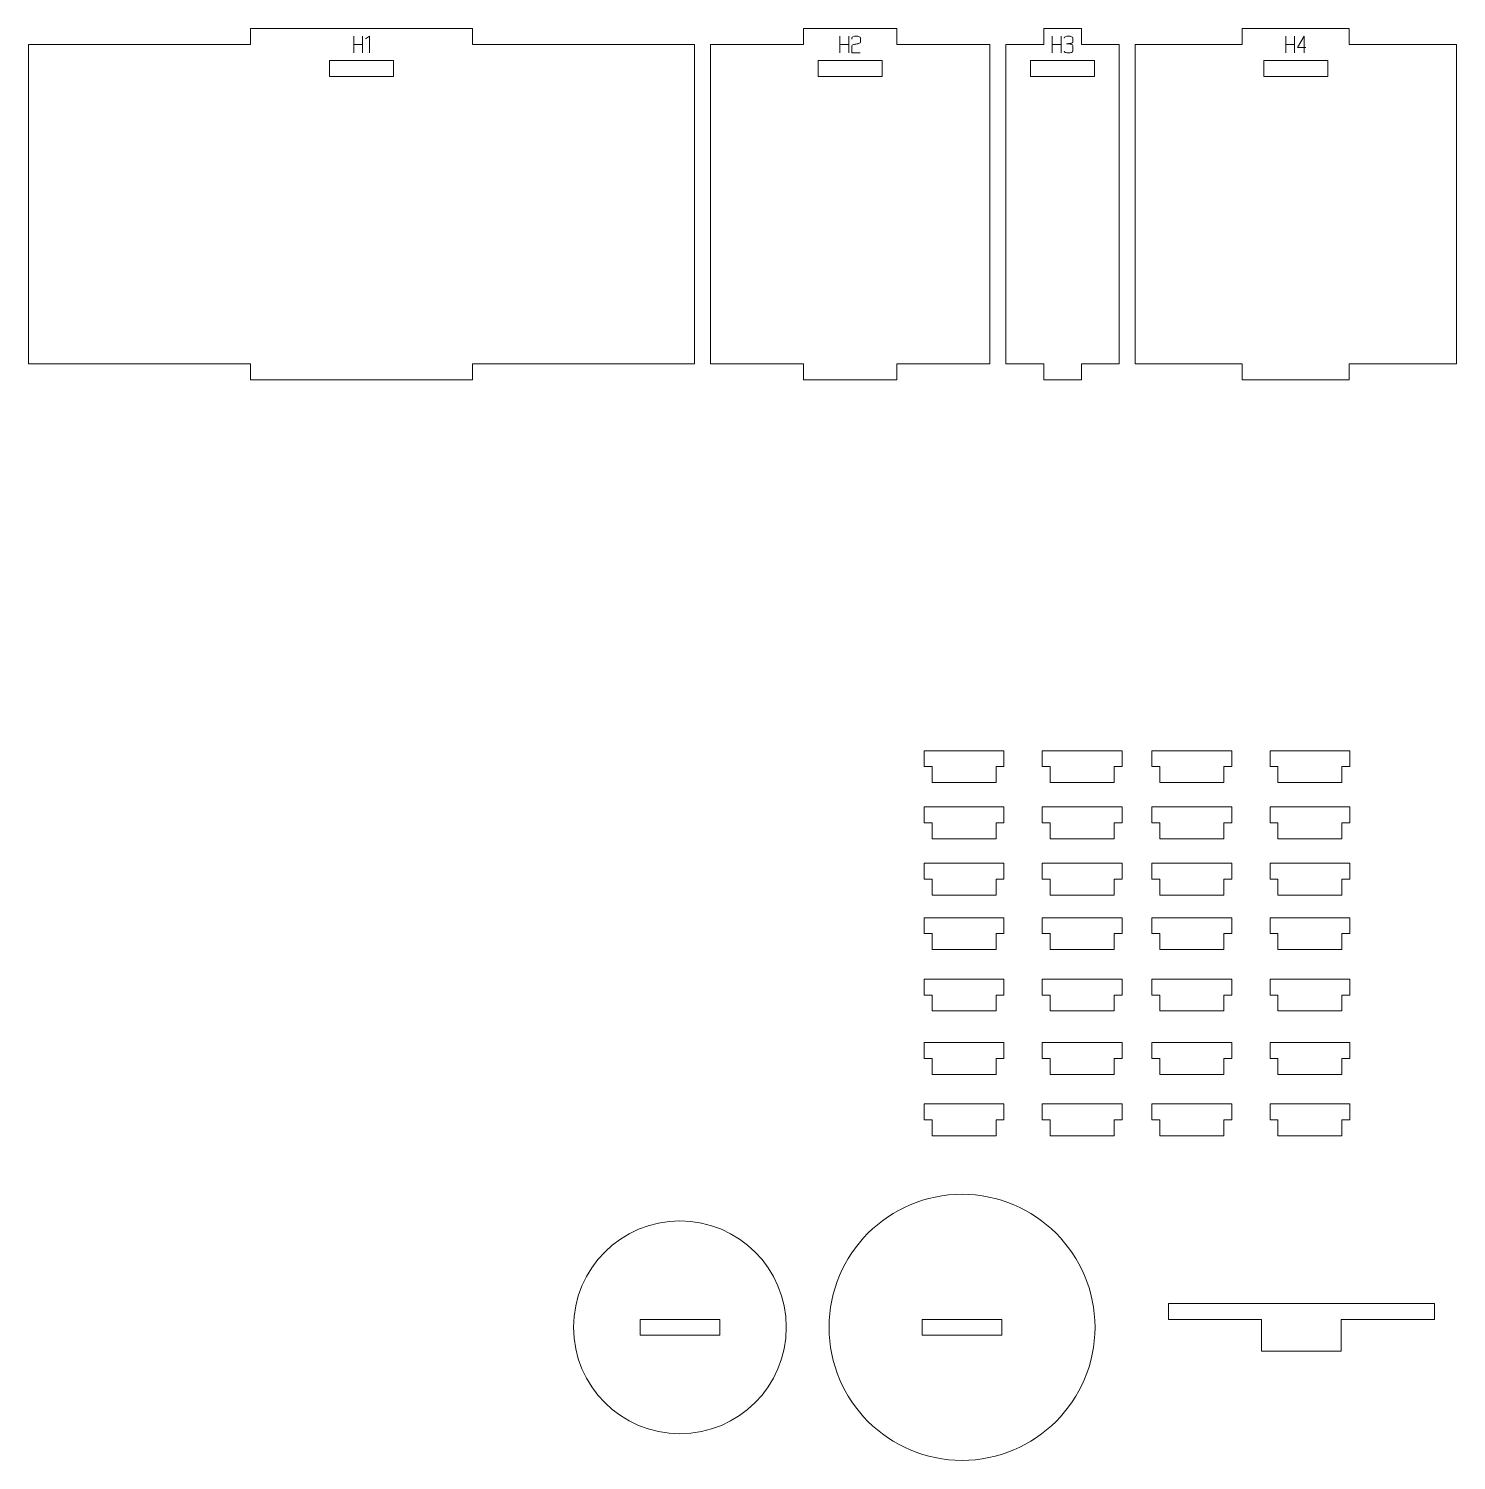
# Model space of a CAD drawing. Header units: centimetres. Extents: x -250 to 250, y -508 to 508.
# Drawn here: x -249.99 to -223.15, y -162.11 to -135.21 of the extents above; entities that cross this region are included whole.
import ezdxf

# ---------------------------------------------------------------- set-up
doc = ezdxf.new("R2010")
doc.units = ezdxf.units.CM
doc.header["$MEASUREMENT"] = 0
doc.layers.add('Capa 1', color=7, linetype='Continuous')

msp = doc.modelspace()

# ---------------------------------------------------------------- linework, layer by layer
at = {"layer": 'Capa 1', "color": 240, "lineweight": 9}
for points, knots in [([(-249.98503, -135.50568), (-249.98503, -135.50568), (-249.98503, -141.50568), (-249.98503, -141.50568), (-249.98503, -141.50568), (-245.81242, -141.50568), (-245.81242, -141.50568), (-245.81242, -141.50568), (-245.81242, -141.80568), (-245.81242, -141.80568), (-245.81242, -141.80568), (-241.63981, -141.80568), (-241.63981, -141.80568), (-241.63981, -141.80568), (-241.63981, -141.50568), (-241.63981, -141.50568), (-241.63981, -141.50568), (-237.4672, -141.50568), (-237.4672, -141.50568), (-237.4672, -141.50568), (-237.4672, -135.50568), (-237.4672, -135.50568), (-237.4672, -135.50568), (-241.63981, -135.50568), (-241.63981, -135.50568), (-241.63981, -135.50568), (-241.63981, -135.20568), (-241.63981, -135.20568), (-241.63981, -135.20568), (-245.81242, -135.20568), (-245.81242, -135.20568), (-245.81242, -135.20568), (-245.81242, -135.50568), (-245.81242, -135.50568), (-245.81242, -135.50568), (-249.98503, -135.50568), (-249.98503, -135.50568)], [0, 0, 0, 0, 0.08333333, 0.08333333, 0.08333333, 0.16666667, 0.16666667, 0.16666667, 0.25, 0.25, 0.25, 0.33333333, 0.33333333, 0.33333333, 0.41666667, 0.41666667, 0.41666667, 0.5, 0.5, 0.5, 0.58333333, 0.58333333, 0.58333333, 0.66666667, 0.66666667, 0.66666667, 0.75, 0.75, 0.75, 0.83333333, 0.83333333, 0.83333333, 0.91666667, 0.91666667, 0.91666667, 1, 1, 1, 1]), ([(-237.1672, -135.50568), (-237.1672, -135.50568), (-237.1672, -141.50568), (-237.1672, -141.50568), (-237.1672, -141.50568), (-235.416, -141.50568), (-235.416, -141.50568), (-235.416, -141.50568), (-235.416, -141.80568), (-235.416, -141.80568), (-235.416, -141.80568), (-233.66479, -141.80568), (-233.66479, -141.80568), (-233.66479, -141.80568), (-233.66479, -141.50568), (-233.66479, -141.50568), (-233.66479, -141.50568), (-231.91359, -141.50568), (-231.91359, -141.50568), (-231.91359, -141.50568), (-231.91359, -135.50568), (-231.91359, -135.50568), (-231.91359, -135.50568), (-233.66479, -135.50568), (-233.66479, -135.50568), (-233.66479, -135.50568), (-233.66479, -135.20568), (-233.66479, -135.20568), (-233.66479, -135.20568), (-235.416, -135.20568), (-235.416, -135.20568), (-235.416, -135.20568), (-235.416, -135.50568), (-235.416, -135.50568), (-235.416, -135.50568), (-237.1672, -135.50568), (-237.1672, -135.50568)], [0, 0, 0, 0, 0.08333333, 0.08333333, 0.08333333, 0.16666667, 0.16666667, 0.16666667, 0.25, 0.25, 0.25, 0.33333333, 0.33333333, 0.33333333, 0.41666667, 0.41666667, 0.41666667, 0.5, 0.5, 0.5, 0.58333333, 0.58333333, 0.58333333, 0.66666667, 0.66666667, 0.66666667, 0.75, 0.75, 0.75, 0.83333333, 0.83333333, 0.83333333, 0.91666667, 0.91666667, 0.91666667, 1, 1, 1, 1]), ([(-231.61359, -135.50568), (-231.61359, -135.50568), (-231.61359, -141.50568), (-231.61359, -141.50568), (-231.61359, -141.50568), (-230.90363, -141.50568), (-230.90363, -141.50568), (-230.90363, -141.50568), (-230.90363, -141.80568), (-230.90363, -141.80568), (-230.90363, -141.80568), (-230.19366, -141.80568), (-230.19366, -141.80568), (-230.19366, -141.80568), (-230.19366, -141.50568), (-230.19366, -141.50568), (-230.19366, -141.50568), (-229.4837, -141.50568), (-229.4837, -141.50568), (-229.4837, -141.50568), (-229.4837, -135.50568), (-229.4837, -135.50568), (-229.4837, -135.50568), (-230.19366, -135.50568), (-230.19366, -135.50568), (-230.19366, -135.50568), (-230.19366, -135.20568), (-230.19366, -135.20568), (-230.19366, -135.20568), (-230.90363, -135.20568), (-230.90363, -135.20568), (-230.90363, -135.20568), (-230.90363, -135.50568), (-230.90363, -135.50568), (-230.90363, -135.50568), (-231.61359, -135.50568), (-231.61359, -135.50568)], [0, 0, 0, 0, 0.08333333, 0.08333333, 0.08333333, 0.16666667, 0.16666667, 0.16666667, 0.25, 0.25, 0.25, 0.33333333, 0.33333333, 0.33333333, 0.41666667, 0.41666667, 0.41666667, 0.5, 0.5, 0.5, 0.58333333, 0.58333333, 0.58333333, 0.66666667, 0.66666667, 0.66666667, 0.75, 0.75, 0.75, 0.83333333, 0.83333333, 0.83333333, 0.91666667, 0.91666667, 0.91666667, 1, 1, 1, 1]), ([(-229.1837, -135.50568), (-229.1837, -135.50568), (-229.1837, -141.50568), (-229.1837, -141.50568), (-229.1837, -141.50568), (-227.17112, -141.50568), (-227.17112, -141.50568), (-227.17112, -141.50568), (-227.17112, -141.80568), (-227.17112, -141.80568), (-227.17112, -141.80568), (-225.15854, -141.80568), (-225.15854, -141.80568), (-225.15854, -141.80568), (-225.15854, -141.50568), (-225.15854, -141.50568), (-225.15854, -141.50568), (-223.14597, -141.50568), (-223.14597, -141.50568), (-223.14597, -141.50568), (-223.14597, -135.50568), (-223.14597, -135.50568), (-223.14597, -135.50568), (-225.15854, -135.50568), (-225.15854, -135.50568), (-225.15854, -135.50568), (-225.15854, -135.20568), (-225.15854, -135.20568), (-225.15854, -135.20568), (-227.17112, -135.20568), (-227.17112, -135.20568), (-227.17112, -135.20568), (-227.17112, -135.50568), (-227.17112, -135.50568), (-227.17112, -135.50568), (-229.1837, -135.50568), (-229.1837, -135.50568)], [0, 0, 0, 0, 0.08333333, 0.08333333, 0.08333333, 0.16666667, 0.16666667, 0.16666667, 0.25, 0.25, 0.25, 0.33333333, 0.33333333, 0.33333333, 0.41666667, 0.41666667, 0.41666667, 0.5, 0.5, 0.5, 0.58333333, 0.58333333, 0.58333333, 0.66666667, 0.66666667, 0.66666667, 0.75, 0.75, 0.75, 0.83333333, 0.83333333, 0.83333333, 0.91666667, 0.91666667, 0.91666667, 1, 1, 1, 1]), ([(-244.32611, -135.80591), (-244.32611, -135.80591), (-243.12611, -135.80591), (-243.12611, -135.80591), (-243.12611, -135.80591), (-243.12611, -136.10591), (-243.12611, -136.10591), (-243.12611, -136.10591), (-244.32611, -136.10591), (-244.32611, -136.10591), (-244.32611, -136.10591), (-244.32611, -135.80591), (-244.32611, -135.80591)], [0, 0, 0, 0, 0.25, 0.25, 0.25, 0.5, 0.5, 0.5, 0.75, 0.75, 0.75, 1, 1, 1, 1]), ([(-235.14039, -135.80591), (-235.14039, -135.80591), (-233.94039, -135.80591), (-233.94039, -135.80591), (-233.94039, -135.80591), (-233.94039, -136.10591), (-233.94039, -136.10591), (-233.94039, -136.10591), (-235.14039, -136.10591), (-235.14039, -136.10591), (-235.14039, -136.10591), (-235.14039, -135.80591), (-235.14039, -135.80591)], [0, 0, 0, 0, 0.25, 0.25, 0.25, 0.5, 0.5, 0.5, 0.75, 0.75, 0.75, 1, 1, 1, 1]), ([(-231.14864, -135.80591), (-231.14864, -135.80591), (-229.94864, -135.80591), (-229.94864, -135.80591), (-229.94864, -135.80591), (-229.94864, -136.10591), (-229.94864, -136.10591), (-229.94864, -136.10591), (-231.14864, -136.10591), (-231.14864, -136.10591), (-231.14864, -136.10591), (-231.14864, -135.80591), (-231.14864, -135.80591)], [0, 0, 0, 0, 0.25, 0.25, 0.25, 0.5, 0.5, 0.5, 0.75, 0.75, 0.75, 1, 1, 1, 1]), ([(-226.76483, -135.80591), (-226.76483, -135.80591), (-225.56483, -135.80591), (-225.56483, -135.80591), (-225.56483, -135.80591), (-225.56483, -136.10591), (-225.56483, -136.10591), (-225.56483, -136.10591), (-226.76483, -136.10591), (-226.76483, -136.10591), (-226.76483, -136.10591), (-226.76483, -135.80591), (-226.76483, -135.80591)], [0, 0, 0, 0, 0.25, 0.25, 0.25, 0.5, 0.5, 0.5, 0.75, 0.75, 0.75, 1, 1, 1, 1]), ([(-231.79996, -149.07428), (-231.79996, -149.07428), (-231.79996, -149.37428), (-231.79996, -149.37428), (-231.79996, -149.37428), (-232.99996, -149.37428), (-232.99996, -149.37428), (-232.99996, -149.37428), (-232.99996, -149.07428), (-232.99996, -149.07428), (-232.99996, -149.07428), (-233.14996, -149.07428), (-233.14996, -149.07428), (-233.14996, -149.07428), (-233.14996, -148.77428), (-233.14996, -148.77428), (-233.14996, -148.77428), (-231.64996, -148.77428), (-231.64996, -148.77428), (-231.64996, -148.77428), (-231.64996, -149.07428), (-231.64996, -149.07428), (-231.64996, -149.07428), (-231.79996, -149.07428), (-231.79996, -149.07428)], [0, 0, 0, 0, 0.125, 0.125, 0.125, 0.25, 0.25, 0.25, 0.375, 0.375, 0.375, 0.5, 0.5, 0.5, 0.625, 0.625, 0.625, 0.75, 0.75, 0.75, 0.875, 0.875, 0.875, 1, 1, 1, 1]), ([(-229.57963, -149.07428), (-229.57963, -149.07428), (-229.57963, -149.37428), (-229.57963, -149.37428), (-229.57963, -149.37428), (-230.77963, -149.37428), (-230.77963, -149.37428), (-230.77963, -149.37428), (-230.77963, -149.07428), (-230.77963, -149.07428), (-230.77963, -149.07428), (-230.92963, -149.07428), (-230.92963, -149.07428), (-230.92963, -149.07428), (-230.92963, -148.77428), (-230.92963, -148.77428), (-230.92963, -148.77428), (-229.42963, -148.77428), (-229.42963, -148.77428), (-229.42963, -148.77428), (-229.42963, -149.07428), (-229.42963, -149.07428), (-229.42963, -149.07428), (-229.57963, -149.07428), (-229.57963, -149.07428)], [0, 0, 0, 0, 0.125, 0.125, 0.125, 0.25, 0.25, 0.25, 0.375, 0.375, 0.375, 0.5, 0.5, 0.5, 0.625, 0.625, 0.625, 0.75, 0.75, 0.75, 0.875, 0.875, 0.875, 1, 1, 1, 1]), ([(-227.51971, -149.07428), (-227.51971, -149.07428), (-227.51971, -149.37428), (-227.51971, -149.37428), (-227.51971, -149.37428), (-228.71971, -149.37428), (-228.71971, -149.37428), (-228.71971, -149.37428), (-228.71971, -149.07428), (-228.71971, -149.07428), (-228.71971, -149.07428), (-228.86971, -149.07428), (-228.86971, -149.07428), (-228.86971, -149.07428), (-228.86971, -148.77428), (-228.86971, -148.77428), (-228.86971, -148.77428), (-227.36971, -148.77428), (-227.36971, -148.77428), (-227.36971, -148.77428), (-227.36971, -149.07428), (-227.36971, -149.07428), (-227.36971, -149.07428), (-227.51971, -149.07428), (-227.51971, -149.07428)], [0, 0, 0, 0, 0.125, 0.125, 0.125, 0.25, 0.25, 0.25, 0.375, 0.375, 0.375, 0.5, 0.5, 0.5, 0.625, 0.625, 0.625, 0.75, 0.75, 0.75, 0.875, 0.875, 0.875, 1, 1, 1, 1]), ([(-225.29938, -149.07428), (-225.29938, -149.07428), (-225.29938, -149.37428), (-225.29938, -149.37428), (-225.29938, -149.37428), (-226.49938, -149.37428), (-226.49938, -149.37428), (-226.49938, -149.37428), (-226.49938, -149.07428), (-226.49938, -149.07428), (-226.49938, -149.07428), (-226.64938, -149.07428), (-226.64938, -149.07428), (-226.64938, -149.07428), (-226.64938, -148.77428), (-226.64938, -148.77428), (-226.64938, -148.77428), (-225.14938, -148.77428), (-225.14938, -148.77428), (-225.14938, -148.77428), (-225.14938, -149.07428), (-225.14938, -149.07428), (-225.14938, -149.07428), (-225.29938, -149.07428), (-225.29938, -149.07428)], [0, 0, 0, 0, 0.125, 0.125, 0.125, 0.25, 0.25, 0.25, 0.375, 0.375, 0.375, 0.5, 0.5, 0.5, 0.625, 0.625, 0.625, 0.75, 0.75, 0.75, 0.875, 0.875, 0.875, 1, 1, 1, 1]), ([(-231.79996, -150.13008), (-231.79996, -150.13008), (-231.79996, -150.43008), (-231.79996, -150.43008), (-231.79996, -150.43008), (-232.99996, -150.43008), (-232.99996, -150.43008), (-232.99996, -150.43008), (-232.99996, -150.13008), (-232.99996, -150.13008), (-232.99996, -150.13008), (-233.14996, -150.13008), (-233.14996, -150.13008), (-233.14996, -150.13008), (-233.14996, -149.83008), (-233.14996, -149.83008), (-233.14996, -149.83008), (-231.64996, -149.83008), (-231.64996, -149.83008), (-231.64996, -149.83008), (-231.64996, -150.13008), (-231.64996, -150.13008), (-231.64996, -150.13008), (-231.79996, -150.13008), (-231.79996, -150.13008)], [0, 0, 0, 0, 0.125, 0.125, 0.125, 0.25, 0.25, 0.25, 0.375, 0.375, 0.375, 0.5, 0.5, 0.5, 0.625, 0.625, 0.625, 0.75, 0.75, 0.75, 0.875, 0.875, 0.875, 1, 1, 1, 1]), ([(-229.57963, -150.13008), (-229.57963, -150.13008), (-229.57963, -150.43008), (-229.57963, -150.43008), (-229.57963, -150.43008), (-230.77963, -150.43008), (-230.77963, -150.43008), (-230.77963, -150.43008), (-230.77963, -150.13008), (-230.77963, -150.13008), (-230.77963, -150.13008), (-230.92963, -150.13008), (-230.92963, -150.13008), (-230.92963, -150.13008), (-230.92963, -149.83008), (-230.92963, -149.83008), (-230.92963, -149.83008), (-229.42963, -149.83008), (-229.42963, -149.83008), (-229.42963, -149.83008), (-229.42963, -150.13008), (-229.42963, -150.13008), (-229.42963, -150.13008), (-229.57963, -150.13008), (-229.57963, -150.13008)], [0, 0, 0, 0, 0.125, 0.125, 0.125, 0.25, 0.25, 0.25, 0.375, 0.375, 0.375, 0.5, 0.5, 0.5, 0.625, 0.625, 0.625, 0.75, 0.75, 0.75, 0.875, 0.875, 0.875, 1, 1, 1, 1]), ([(-227.51971, -150.13008), (-227.51971, -150.13008), (-227.51971, -150.43008), (-227.51971, -150.43008), (-227.51971, -150.43008), (-228.71971, -150.43008), (-228.71971, -150.43008), (-228.71971, -150.43008), (-228.71971, -150.13008), (-228.71971, -150.13008), (-228.71971, -150.13008), (-228.86971, -150.13008), (-228.86971, -150.13008), (-228.86971, -150.13008), (-228.86971, -149.83008), (-228.86971, -149.83008), (-228.86971, -149.83008), (-227.36971, -149.83008), (-227.36971, -149.83008), (-227.36971, -149.83008), (-227.36971, -150.13008), (-227.36971, -150.13008), (-227.36971, -150.13008), (-227.51971, -150.13008), (-227.51971, -150.13008)], [0, 0, 0, 0, 0.125, 0.125, 0.125, 0.25, 0.25, 0.25, 0.375, 0.375, 0.375, 0.5, 0.5, 0.5, 0.625, 0.625, 0.625, 0.75, 0.75, 0.75, 0.875, 0.875, 0.875, 1, 1, 1, 1]), ([(-225.29938, -150.13008), (-225.29938, -150.13008), (-225.29938, -150.43008), (-225.29938, -150.43008), (-225.29938, -150.43008), (-226.49938, -150.43008), (-226.49938, -150.43008), (-226.49938, -150.43008), (-226.49938, -150.13008), (-226.49938, -150.13008), (-226.49938, -150.13008), (-226.64938, -150.13008), (-226.64938, -150.13008), (-226.64938, -150.13008), (-226.64938, -149.83008), (-226.64938, -149.83008), (-226.64938, -149.83008), (-225.14938, -149.83008), (-225.14938, -149.83008), (-225.14938, -149.83008), (-225.14938, -150.13008), (-225.14938, -150.13008), (-225.14938, -150.13008), (-225.29938, -150.13008), (-225.29938, -150.13008)], [0, 0, 0, 0, 0.125, 0.125, 0.125, 0.25, 0.25, 0.25, 0.375, 0.375, 0.375, 0.5, 0.5, 0.5, 0.625, 0.625, 0.625, 0.75, 0.75, 0.75, 0.875, 0.875, 0.875, 1, 1, 1, 1]), ([(-231.79996, -151.19095), (-231.79996, -151.19095), (-231.79996, -151.49095), (-231.79996, -151.49095), (-231.79996, -151.49095), (-232.99996, -151.49095), (-232.99996, -151.49095), (-232.99996, -151.49095), (-232.99996, -151.19095), (-232.99996, -151.19095), (-232.99996, -151.19095), (-233.14996, -151.19095), (-233.14996, -151.19095), (-233.14996, -151.19095), (-233.14996, -150.89095), (-233.14996, -150.89095), (-233.14996, -150.89095), (-231.64996, -150.89095), (-231.64996, -150.89095), (-231.64996, -150.89095), (-231.64996, -151.19095), (-231.64996, -151.19095), (-231.64996, -151.19095), (-231.79996, -151.19095), (-231.79996, -151.19095)], [0, 0, 0, 0, 0.125, 0.125, 0.125, 0.25, 0.25, 0.25, 0.375, 0.375, 0.375, 0.5, 0.5, 0.5, 0.625, 0.625, 0.625, 0.75, 0.75, 0.75, 0.875, 0.875, 0.875, 1, 1, 1, 1]), ([(-229.57963, -151.19095), (-229.57963, -151.19095), (-229.57963, -151.49095), (-229.57963, -151.49095), (-229.57963, -151.49095), (-230.77963, -151.49095), (-230.77963, -151.49095), (-230.77963, -151.49095), (-230.77963, -151.19095), (-230.77963, -151.19095), (-230.77963, -151.19095), (-230.92963, -151.19095), (-230.92963, -151.19095), (-230.92963, -151.19095), (-230.92963, -150.89095), (-230.92963, -150.89095), (-230.92963, -150.89095), (-229.42963, -150.89095), (-229.42963, -150.89095), (-229.42963, -150.89095), (-229.42963, -151.19095), (-229.42963, -151.19095), (-229.42963, -151.19095), (-229.57963, -151.19095), (-229.57963, -151.19095)], [0, 0, 0, 0, 0.125, 0.125, 0.125, 0.25, 0.25, 0.25, 0.375, 0.375, 0.375, 0.5, 0.5, 0.5, 0.625, 0.625, 0.625, 0.75, 0.75, 0.75, 0.875, 0.875, 0.875, 1, 1, 1, 1]), ([(-227.51971, -151.19095), (-227.51971, -151.19095), (-227.51971, -151.49095), (-227.51971, -151.49095), (-227.51971, -151.49095), (-228.71971, -151.49095), (-228.71971, -151.49095), (-228.71971, -151.49095), (-228.71971, -151.19095), (-228.71971, -151.19095), (-228.71971, -151.19095), (-228.86971, -151.19095), (-228.86971, -151.19095), (-228.86971, -151.19095), (-228.86971, -150.89095), (-228.86971, -150.89095), (-228.86971, -150.89095), (-227.36971, -150.89095), (-227.36971, -150.89095), (-227.36971, -150.89095), (-227.36971, -151.19095), (-227.36971, -151.19095), (-227.36971, -151.19095), (-227.51971, -151.19095), (-227.51971, -151.19095)], [0, 0, 0, 0, 0.125, 0.125, 0.125, 0.25, 0.25, 0.25, 0.375, 0.375, 0.375, 0.5, 0.5, 0.5, 0.625, 0.625, 0.625, 0.75, 0.75, 0.75, 0.875, 0.875, 0.875, 1, 1, 1, 1]), ([(-225.29938, -151.19095), (-225.29938, -151.19095), (-225.29938, -151.49095), (-225.29938, -151.49095), (-225.29938, -151.49095), (-226.49938, -151.49095), (-226.49938, -151.49095), (-226.49938, -151.49095), (-226.49938, -151.19095), (-226.49938, -151.19095), (-226.49938, -151.19095), (-226.64938, -151.19095), (-226.64938, -151.19095), (-226.64938, -151.19095), (-226.64938, -150.89095), (-226.64938, -150.89095), (-226.64938, -150.89095), (-225.14938, -150.89095), (-225.14938, -150.89095), (-225.14938, -150.89095), (-225.14938, -151.19095), (-225.14938, -151.19095), (-225.14938, -151.19095), (-225.29938, -151.19095), (-225.29938, -151.19095)], [0, 0, 0, 0, 0.125, 0.125, 0.125, 0.25, 0.25, 0.25, 0.375, 0.375, 0.375, 0.5, 0.5, 0.5, 0.625, 0.625, 0.625, 0.75, 0.75, 0.75, 0.875, 0.875, 0.875, 1, 1, 1, 1]), ([(-231.79996, -152.21313), (-231.79996, -152.21313), (-231.79996, -152.51313), (-231.79996, -152.51313), (-231.79996, -152.51313), (-232.99996, -152.51313), (-232.99996, -152.51313), (-232.99996, -152.51313), (-232.99996, -152.21313), (-232.99996, -152.21313), (-232.99996, -152.21313), (-233.14996, -152.21313), (-233.14996, -152.21313), (-233.14996, -152.21313), (-233.14996, -151.91313), (-233.14996, -151.91313), (-233.14996, -151.91313), (-231.64996, -151.91313), (-231.64996, -151.91313), (-231.64996, -151.91313), (-231.64996, -152.21313), (-231.64996, -152.21313), (-231.64996, -152.21313), (-231.79996, -152.21313), (-231.79996, -152.21313)], [0, 0, 0, 0, 0.125, 0.125, 0.125, 0.25, 0.25, 0.25, 0.375, 0.375, 0.375, 0.5, 0.5, 0.5, 0.625, 0.625, 0.625, 0.75, 0.75, 0.75, 0.875, 0.875, 0.875, 1, 1, 1, 1]), ([(-229.57963, -152.21313), (-229.57963, -152.21313), (-229.57963, -152.51313), (-229.57963, -152.51313), (-229.57963, -152.51313), (-230.77963, -152.51313), (-230.77963, -152.51313), (-230.77963, -152.51313), (-230.77963, -152.21313), (-230.77963, -152.21313), (-230.77963, -152.21313), (-230.92963, -152.21313), (-230.92963, -152.21313), (-230.92963, -152.21313), (-230.92963, -151.91313), (-230.92963, -151.91313), (-230.92963, -151.91313), (-229.42963, -151.91313), (-229.42963, -151.91313), (-229.42963, -151.91313), (-229.42963, -152.21313), (-229.42963, -152.21313), (-229.42963, -152.21313), (-229.57963, -152.21313), (-229.57963, -152.21313)], [0, 0, 0, 0, 0.125, 0.125, 0.125, 0.25, 0.25, 0.25, 0.375, 0.375, 0.375, 0.5, 0.5, 0.5, 0.625, 0.625, 0.625, 0.75, 0.75, 0.75, 0.875, 0.875, 0.875, 1, 1, 1, 1]), ([(-227.51971, -152.21313), (-227.51971, -152.21313), (-227.51971, -152.51313), (-227.51971, -152.51313), (-227.51971, -152.51313), (-228.71971, -152.51313), (-228.71971, -152.51313), (-228.71971, -152.51313), (-228.71971, -152.21313), (-228.71971, -152.21313), (-228.71971, -152.21313), (-228.86971, -152.21313), (-228.86971, -152.21313), (-228.86971, -152.21313), (-228.86971, -151.91313), (-228.86971, -151.91313), (-228.86971, -151.91313), (-227.36971, -151.91313), (-227.36971, -151.91313), (-227.36971, -151.91313), (-227.36971, -152.21313), (-227.36971, -152.21313), (-227.36971, -152.21313), (-227.51971, -152.21313), (-227.51971, -152.21313)], [0, 0, 0, 0, 0.125, 0.125, 0.125, 0.25, 0.25, 0.25, 0.375, 0.375, 0.375, 0.5, 0.5, 0.5, 0.625, 0.625, 0.625, 0.75, 0.75, 0.75, 0.875, 0.875, 0.875, 1, 1, 1, 1]), ([(-225.29938, -152.21313), (-225.29938, -152.21313), (-225.29938, -152.51313), (-225.29938, -152.51313), (-225.29938, -152.51313), (-226.49938, -152.51313), (-226.49938, -152.51313), (-226.49938, -152.51313), (-226.49938, -152.21313), (-226.49938, -152.21313), (-226.49938, -152.21313), (-226.64938, -152.21313), (-226.64938, -152.21313), (-226.64938, -152.21313), (-226.64938, -151.91313), (-226.64938, -151.91313), (-226.64938, -151.91313), (-225.14938, -151.91313), (-225.14938, -151.91313), (-225.14938, -151.91313), (-225.14938, -152.21313), (-225.14938, -152.21313), (-225.14938, -152.21313), (-225.29938, -152.21313), (-225.29938, -152.21313)], [0, 0, 0, 0, 0.125, 0.125, 0.125, 0.25, 0.25, 0.25, 0.375, 0.375, 0.375, 0.5, 0.5, 0.5, 0.625, 0.625, 0.625, 0.75, 0.75, 0.75, 0.875, 0.875, 0.875, 1, 1, 1, 1]), ([(-231.79996, -153.36633), (-231.79996, -153.36633), (-231.79996, -153.66633), (-231.79996, -153.66633), (-231.79996, -153.66633), (-232.99996, -153.66633), (-232.99996, -153.66633), (-232.99996, -153.66633), (-232.99996, -153.36633), (-232.99996, -153.36633), (-232.99996, -153.36633), (-233.14996, -153.36633), (-233.14996, -153.36633), (-233.14996, -153.36633), (-233.14996, -153.06633), (-233.14996, -153.06633), (-233.14996, -153.06633), (-231.64996, -153.06633), (-231.64996, -153.06633), (-231.64996, -153.06633), (-231.64996, -153.36633), (-231.64996, -153.36633), (-231.64996, -153.36633), (-231.79996, -153.36633), (-231.79996, -153.36633)], [0, 0, 0, 0, 0.125, 0.125, 0.125, 0.25, 0.25, 0.25, 0.375, 0.375, 0.375, 0.5, 0.5, 0.5, 0.625, 0.625, 0.625, 0.75, 0.75, 0.75, 0.875, 0.875, 0.875, 1, 1, 1, 1]), ([(-229.57963, -153.36633), (-229.57963, -153.36633), (-229.57963, -153.66633), (-229.57963, -153.66633), (-229.57963, -153.66633), (-230.77963, -153.66633), (-230.77963, -153.66633), (-230.77963, -153.66633), (-230.77963, -153.36633), (-230.77963, -153.36633), (-230.77963, -153.36633), (-230.92963, -153.36633), (-230.92963, -153.36633), (-230.92963, -153.36633), (-230.92963, -153.06633), (-230.92963, -153.06633), (-230.92963, -153.06633), (-229.42963, -153.06633), (-229.42963, -153.06633), (-229.42963, -153.06633), (-229.42963, -153.36633), (-229.42963, -153.36633), (-229.42963, -153.36633), (-229.57963, -153.36633), (-229.57963, -153.36633)], [0, 0, 0, 0, 0.125, 0.125, 0.125, 0.25, 0.25, 0.25, 0.375, 0.375, 0.375, 0.5, 0.5, 0.5, 0.625, 0.625, 0.625, 0.75, 0.75, 0.75, 0.875, 0.875, 0.875, 1, 1, 1, 1]), ([(-227.51971, -153.36633), (-227.51971, -153.36633), (-227.51971, -153.66633), (-227.51971, -153.66633), (-227.51971, -153.66633), (-228.71971, -153.66633), (-228.71971, -153.66633), (-228.71971, -153.66633), (-228.71971, -153.36633), (-228.71971, -153.36633), (-228.71971, -153.36633), (-228.86971, -153.36633), (-228.86971, -153.36633), (-228.86971, -153.36633), (-228.86971, -153.06633), (-228.86971, -153.06633), (-228.86971, -153.06633), (-227.36971, -153.06633), (-227.36971, -153.06633), (-227.36971, -153.06633), (-227.36971, -153.36633), (-227.36971, -153.36633), (-227.36971, -153.36633), (-227.51971, -153.36633), (-227.51971, -153.36633)], [0, 0, 0, 0, 0.125, 0.125, 0.125, 0.25, 0.25, 0.25, 0.375, 0.375, 0.375, 0.5, 0.5, 0.5, 0.625, 0.625, 0.625, 0.75, 0.75, 0.75, 0.875, 0.875, 0.875, 1, 1, 1, 1]), ([(-225.29938, -153.36633), (-225.29938, -153.36633), (-225.29938, -153.66633), (-225.29938, -153.66633), (-225.29938, -153.66633), (-226.49938, -153.66633), (-226.49938, -153.66633), (-226.49938, -153.66633), (-226.49938, -153.36633), (-226.49938, -153.36633), (-226.49938, -153.36633), (-226.64938, -153.36633), (-226.64938, -153.36633), (-226.64938, -153.36633), (-226.64938, -153.06633), (-226.64938, -153.06633), (-226.64938, -153.06633), (-225.14938, -153.06633), (-225.14938, -153.06633), (-225.14938, -153.06633), (-225.14938, -153.36633), (-225.14938, -153.36633), (-225.14938, -153.36633), (-225.29938, -153.36633), (-225.29938, -153.36633)], [0, 0, 0, 0, 0.125, 0.125, 0.125, 0.25, 0.25, 0.25, 0.375, 0.375, 0.375, 0.5, 0.5, 0.5, 0.625, 0.625, 0.625, 0.75, 0.75, 0.75, 0.875, 0.875, 0.875, 1, 1, 1, 1]), ([(-231.79996, -154.56009), (-231.79996, -154.56009), (-231.79996, -154.86009), (-231.79996, -154.86009), (-231.79996, -154.86009), (-232.99996, -154.86009), (-232.99996, -154.86009), (-232.99996, -154.86009), (-232.99996, -154.56009), (-232.99996, -154.56009), (-232.99996, -154.56009), (-233.14996, -154.56009), (-233.14996, -154.56009), (-233.14996, -154.56009), (-233.14996, -154.26009), (-233.14996, -154.26009), (-233.14996, -154.26009), (-231.64996, -154.26009), (-231.64996, -154.26009), (-231.64996, -154.26009), (-231.64996, -154.56009), (-231.64996, -154.56009), (-231.64996, -154.56009), (-231.79996, -154.56009), (-231.79996, -154.56009)], [0, 0, 0, 0, 0.125, 0.125, 0.125, 0.25, 0.25, 0.25, 0.375, 0.375, 0.375, 0.5, 0.5, 0.5, 0.625, 0.625, 0.625, 0.75, 0.75, 0.75, 0.875, 0.875, 0.875, 1, 1, 1, 1]), ([(-229.57963, -154.56009), (-229.57963, -154.56009), (-229.57963, -154.86009), (-229.57963, -154.86009), (-229.57963, -154.86009), (-230.77963, -154.86009), (-230.77963, -154.86009), (-230.77963, -154.86009), (-230.77963, -154.56009), (-230.77963, -154.56009), (-230.77963, -154.56009), (-230.92963, -154.56009), (-230.92963, -154.56009), (-230.92963, -154.56009), (-230.92963, -154.26009), (-230.92963, -154.26009), (-230.92963, -154.26009), (-229.42963, -154.26009), (-229.42963, -154.26009), (-229.42963, -154.26009), (-229.42963, -154.56009), (-229.42963, -154.56009), (-229.42963, -154.56009), (-229.57963, -154.56009), (-229.57963, -154.56009)], [0, 0, 0, 0, 0.125, 0.125, 0.125, 0.25, 0.25, 0.25, 0.375, 0.375, 0.375, 0.5, 0.5, 0.5, 0.625, 0.625, 0.625, 0.75, 0.75, 0.75, 0.875, 0.875, 0.875, 1, 1, 1, 1]), ([(-227.51971, -154.56009), (-227.51971, -154.56009), (-227.51971, -154.86009), (-227.51971, -154.86009), (-227.51971, -154.86009), (-228.71971, -154.86009), (-228.71971, -154.86009), (-228.71971, -154.86009), (-228.71971, -154.56009), (-228.71971, -154.56009), (-228.71971, -154.56009), (-228.86971, -154.56009), (-228.86971, -154.56009), (-228.86971, -154.56009), (-228.86971, -154.26009), (-228.86971, -154.26009), (-228.86971, -154.26009), (-227.36971, -154.26009), (-227.36971, -154.26009), (-227.36971, -154.26009), (-227.36971, -154.56009), (-227.36971, -154.56009), (-227.36971, -154.56009), (-227.51971, -154.56009), (-227.51971, -154.56009)], [0, 0, 0, 0, 0.125, 0.125, 0.125, 0.25, 0.25, 0.25, 0.375, 0.375, 0.375, 0.5, 0.5, 0.5, 0.625, 0.625, 0.625, 0.75, 0.75, 0.75, 0.875, 0.875, 0.875, 1, 1, 1, 1]), ([(-225.29938, -154.56009), (-225.29938, -154.56009), (-225.29938, -154.86009), (-225.29938, -154.86009), (-225.29938, -154.86009), (-226.49938, -154.86009), (-226.49938, -154.86009), (-226.49938, -154.86009), (-226.49938, -154.56009), (-226.49938, -154.56009), (-226.49938, -154.56009), (-226.64938, -154.56009), (-226.64938, -154.56009), (-226.64938, -154.56009), (-226.64938, -154.26009), (-226.64938, -154.26009), (-226.64938, -154.26009), (-225.14938, -154.26009), (-225.14938, -154.26009), (-225.14938, -154.26009), (-225.14938, -154.56009), (-225.14938, -154.56009), (-225.14938, -154.56009), (-225.29938, -154.56009), (-225.29938, -154.56009)], [0, 0, 0, 0, 0.125, 0.125, 0.125, 0.25, 0.25, 0.25, 0.375, 0.375, 0.375, 0.5, 0.5, 0.5, 0.625, 0.625, 0.625, 0.75, 0.75, 0.75, 0.875, 0.875, 0.875, 1, 1, 1, 1]), ([(-231.79996, -155.71329), (-231.79996, -155.71329), (-231.79996, -156.01329), (-231.79996, -156.01329), (-231.79996, -156.01329), (-232.99996, -156.01329), (-232.99996, -156.01329), (-232.99996, -156.01329), (-232.99996, -155.71329), (-232.99996, -155.71329), (-232.99996, -155.71329), (-233.14996, -155.71329), (-233.14996, -155.71329), (-233.14996, -155.71329), (-233.14996, -155.41329), (-233.14996, -155.41329), (-233.14996, -155.41329), (-231.64996, -155.41329), (-231.64996, -155.41329), (-231.64996, -155.41329), (-231.64996, -155.71329), (-231.64996, -155.71329), (-231.64996, -155.71329), (-231.79996, -155.71329), (-231.79996, -155.71329)], [0, 0, 0, 0, 0.125, 0.125, 0.125, 0.25, 0.25, 0.25, 0.375, 0.375, 0.375, 0.5, 0.5, 0.5, 0.625, 0.625, 0.625, 0.75, 0.75, 0.75, 0.875, 0.875, 0.875, 1, 1, 1, 1]), ([(-229.57963, -155.71329), (-229.57963, -155.71329), (-229.57963, -156.01329), (-229.57963, -156.01329), (-229.57963, -156.01329), (-230.77963, -156.01329), (-230.77963, -156.01329), (-230.77963, -156.01329), (-230.77963, -155.71329), (-230.77963, -155.71329), (-230.77963, -155.71329), (-230.92963, -155.71329), (-230.92963, -155.71329), (-230.92963, -155.71329), (-230.92963, -155.41329), (-230.92963, -155.41329), (-230.92963, -155.41329), (-229.42963, -155.41329), (-229.42963, -155.41329), (-229.42963, -155.41329), (-229.42963, -155.71329), (-229.42963, -155.71329), (-229.42963, -155.71329), (-229.57963, -155.71329), (-229.57963, -155.71329)], [0, 0, 0, 0, 0.125, 0.125, 0.125, 0.25, 0.25, 0.25, 0.375, 0.375, 0.375, 0.5, 0.5, 0.5, 0.625, 0.625, 0.625, 0.75, 0.75, 0.75, 0.875, 0.875, 0.875, 1, 1, 1, 1]), ([(-227.51971, -155.71329), (-227.51971, -155.71329), (-227.51971, -156.01329), (-227.51971, -156.01329), (-227.51971, -156.01329), (-228.71971, -156.01329), (-228.71971, -156.01329), (-228.71971, -156.01329), (-228.71971, -155.71329), (-228.71971, -155.71329), (-228.71971, -155.71329), (-228.86971, -155.71329), (-228.86971, -155.71329), (-228.86971, -155.71329), (-228.86971, -155.41329), (-228.86971, -155.41329), (-228.86971, -155.41329), (-227.36971, -155.41329), (-227.36971, -155.41329), (-227.36971, -155.41329), (-227.36971, -155.71329), (-227.36971, -155.71329), (-227.36971, -155.71329), (-227.51971, -155.71329), (-227.51971, -155.71329)], [0, 0, 0, 0, 0.125, 0.125, 0.125, 0.25, 0.25, 0.25, 0.375, 0.375, 0.375, 0.5, 0.5, 0.5, 0.625, 0.625, 0.625, 0.75, 0.75, 0.75, 0.875, 0.875, 0.875, 1, 1, 1, 1]), ([(-225.29938, -155.71329), (-225.29938, -155.71329), (-225.29938, -156.01329), (-225.29938, -156.01329), (-225.29938, -156.01329), (-226.49938, -156.01329), (-226.49938, -156.01329), (-226.49938, -156.01329), (-226.49938, -155.71329), (-226.49938, -155.71329), (-226.49938, -155.71329), (-226.64938, -155.71329), (-226.64938, -155.71329), (-226.64938, -155.71329), (-226.64938, -155.41329), (-226.64938, -155.41329), (-226.64938, -155.41329), (-225.14938, -155.41329), (-225.14938, -155.41329), (-225.14938, -155.41329), (-225.14938, -155.71329), (-225.14938, -155.71329), (-225.14938, -155.71329), (-225.29938, -155.71329), (-225.29938, -155.71329)], [0, 0, 0, 0, 0.125, 0.125, 0.125, 0.25, 0.25, 0.25, 0.375, 0.375, 0.375, 0.5, 0.5, 0.5, 0.625, 0.625, 0.625, 0.75, 0.75, 0.75, 0.875, 0.875, 0.875, 1, 1, 1, 1]), ([(-232.43888, -157.11109), (-231.05817, -157.11109), (-229.93888, -158.23038), (-229.93888, -159.61109), (-229.93888, -160.9918), (-231.05817, -162.11109), (-232.43888, -162.11109), (-233.81959, -162.11109), (-234.93888, -160.9918), (-234.93888, -159.61109), (-234.93888, -158.23038), (-233.81959, -157.11109), (-232.43888, -157.11109)], [0, 0, 0, 0, 0.25, 0.25, 0.25, 0.5, 0.5, 0.5, 0.75, 0.75, 0.75, 1, 1, 1, 1]), ([(-237.74154, -157.61109), (-236.63697, -157.61109), (-235.74154, -158.50652), (-235.74154, -159.61109), (-235.74154, -160.71566), (-236.63697, -161.61109), (-237.74154, -161.61109), (-238.84611, -161.61109), (-239.74154, -160.71566), (-239.74154, -159.61109), (-239.74154, -158.50652), (-238.84611, -157.61109), (-237.74154, -157.61109)], [0, 0, 0, 0, 0.25, 0.25, 0.25, 0.5, 0.5, 0.5, 0.75, 0.75, 0.75, 1, 1, 1, 1]), ([(-228.55931, -159.16109), (-228.55931, -159.16109), (-223.55931, -159.16109), (-223.55931, -159.16109), (-223.55931, -159.16109), (-223.55931, -159.46109), (-223.55931, -159.46109), (-223.55931, -159.46109), (-225.30931, -159.46109), (-225.30931, -159.46109), (-225.30931, -159.46109), (-225.30931, -160.06109), (-225.30931, -160.06109), (-225.30931, -160.06109), (-226.80931, -160.06109), (-226.80931, -160.06109), (-226.80931, -160.06109), (-226.80931, -159.46109), (-226.80931, -159.46109), (-226.80931, -159.46109), (-228.55931, -159.46109), (-228.55931, -159.46109), (-228.55931, -159.46109), (-228.55931, -159.16109), (-228.55931, -159.16109)], [0, 0, 0, 0, 0.125, 0.125, 0.125, 0.25, 0.25, 0.25, 0.375, 0.375, 0.375, 0.5, 0.5, 0.5, 0.625, 0.625, 0.625, 0.75, 0.75, 0.75, 0.875, 0.875, 0.875, 1, 1, 1, 1]), ([(-238.49154, -159.46609), (-238.49154, -159.46609), (-236.99154, -159.46609), (-236.99154, -159.46609), (-236.99154, -159.46609), (-236.99154, -159.75609), (-236.99154, -159.75609), (-236.99154, -159.75609), (-238.49154, -159.75609), (-238.49154, -159.75609), (-238.49154, -159.75609), (-238.49154, -159.46609), (-238.49154, -159.46609)], [0, 0, 0, 0, 0.25, 0.25, 0.25, 0.5, 0.5, 0.5, 0.75, 0.75, 0.75, 1, 1, 1, 1]), ([(-233.18888, -159.46609), (-233.18888, -159.46609), (-231.68888, -159.46609), (-231.68888, -159.46609), (-231.68888, -159.46609), (-231.68888, -159.75609), (-231.68888, -159.75609), (-231.68888, -159.75609), (-233.18888, -159.75609), (-233.18888, -159.75609), (-233.18888, -159.75609), (-233.18888, -159.46609), (-233.18888, -159.46609)], [0, 0, 0, 0, 0.25, 0.25, 0.25, 0.5, 0.5, 0.5, 0.75, 0.75, 0.75, 1, 1, 1, 1])]:
    msp.add_open_spline(points, degree=3, knots=knots, dxfattribs=at)
at = {"layer": 'Capa 1', "color": 114, "lineweight": 9}
for points, knots in [([(-243.87424, -135.66288), (-243.87424, -135.66288), (-243.87424, -135.34644), (-243.87424, -135.34644), (-243.87424, -135.34644), (-243.87424, -135.50237), (-243.87424, -135.50237), (-243.87424, -135.50237), (-243.71006, -135.50237), (-243.71006, -135.50237), (-243.71006, -135.50237), (-243.71006, -135.34644), (-243.71006, -135.34644), (-243.71006, -135.34644), (-243.71006, -135.66288), (-243.71006, -135.66288), (-243.71006, -135.66288), (-243.71006, -135.50237), (-243.71006, -135.50237), (-243.71006, -135.50237), (-243.87424, -135.50237), (-243.87424, -135.50237), (-243.87424, -135.50237), (-243.87424, -135.66288), (-243.87424, -135.66288)], [0, 0, 0, 0, 0.125, 0.125, 0.125, 0.25, 0.25, 0.25, 0.375, 0.375, 0.375, 0.5, 0.5, 0.5, 0.625, 0.625, 0.625, 0.75, 0.75, 0.75, 0.875, 0.875, 0.875, 1, 1, 1, 1]), ([(-243.57798, -135.34598), (-243.57798, -135.34598), (-243.65411, -135.39872), (-243.65411, -135.39872), (-243.65411, -135.39872), (-243.57798, -135.34598), (-243.57798, -135.34598), (-243.57798, -135.34598), (-243.57798, -135.66288), (-243.57798, -135.66288), (-243.57798, -135.66288), (-243.57798, -135.34598), (-243.57798, -135.34598)], [0, 0, 0, 0, 0.25, 0.25, 0.25, 0.5, 0.5, 0.5, 0.75, 0.75, 0.75, 1, 1, 1, 1]), ([(-234.73301, -135.66288), (-234.73301, -135.66288), (-234.73301, -135.34644), (-234.73301, -135.34644), (-234.73301, -135.34644), (-234.73301, -135.50237), (-234.73301, -135.50237), (-234.73301, -135.50237), (-234.56883, -135.50237), (-234.56883, -135.50237), (-234.56883, -135.50237), (-234.56883, -135.34644), (-234.56883, -135.34644), (-234.56883, -135.34644), (-234.56883, -135.66288), (-234.56883, -135.66288), (-234.56883, -135.66288), (-234.56883, -135.50237), (-234.56883, -135.50237), (-234.56883, -135.50237), (-234.73301, -135.50237), (-234.73301, -135.50237), (-234.73301, -135.50237), (-234.73301, -135.66288), (-234.73301, -135.66288)], [0, 0, 0, 0, 0.125, 0.125, 0.125, 0.25, 0.25, 0.25, 0.375, 0.375, 0.375, 0.5, 0.5, 0.5, 0.625, 0.625, 0.625, 0.75, 0.75, 0.75, 0.875, 0.875, 0.875, 1, 1, 1, 1]), ([(-234.51334, -135.66288), (-234.51334, -135.66288), (-234.51334, -135.53034), (-234.51334, -135.53034), (-234.51242, -135.51842), (-234.50157, -135.50925), (-234.48078, -135.50283), (-234.47222, -135.50221), (-234.46404, -135.50122), (-234.45624, -135.49984), (-234.44845, -135.49847), (-234.44057, -135.49702), (-234.43262, -135.49549), (-234.41795, -135.49304), (-234.40671, -135.49105), (-234.39892, -135.48953), (-234.39112, -135.488), (-234.38355, -135.48601), (-234.37621, -135.48356), (-234.35726, -135.47653), (-234.34778, -135.46751), (-234.34778, -135.45651), (-234.34778, -135.45651), (-234.34778, -135.38175), (-234.34778, -135.38175), (-234.34778, -135.37197), (-234.35565, -135.36364), (-234.3714, -135.35676), (-234.38714, -135.34988), (-234.40679, -135.34644), (-234.43033, -135.34644), (-234.45387, -135.34644), (-234.47352, -135.34988), (-234.48926, -135.35676), (-234.50501, -135.36364), (-234.51288, -135.37197), (-234.51288, -135.38175), (-234.51288, -135.38175), (-234.51288, -135.40422), (-234.51288, -135.40422), (-234.51288, -135.40422), (-234.51288, -135.38175), (-234.51288, -135.38175), (-234.51288, -135.37197), (-234.50501, -135.36364), (-234.48926, -135.35676), (-234.47352, -135.34988), (-234.45387, -135.34644), (-234.43033, -135.34644), (-234.40679, -135.34644), (-234.38714, -135.34988), (-234.3714, -135.35676), (-234.35565, -135.36364), (-234.34778, -135.37197), (-234.34778, -135.38175), (-234.34778, -135.38175), (-234.34778, -135.45651), (-234.34778, -135.45651), (-234.34778, -135.46751), (-234.35726, -135.47653), (-234.37621, -135.48356), (-234.38355, -135.48601), (-234.39112, -135.488), (-234.39892, -135.48953), (-234.40671, -135.49105), (-234.41795, -135.49304), (-234.43262, -135.49549), (-234.44057, -135.49702), (-234.44845, -135.49847), (-234.45624, -135.49984), (-234.46404, -135.50122), (-234.47222, -135.50221), (-234.48078, -135.50283), (-234.50157, -135.50925), (-234.51242, -135.51842), (-234.51334, -135.53034), (-234.51334, -135.53034), (-234.51334, -135.66288), (-234.51334, -135.66288), (-234.51334, -135.66288), (-234.35649, -135.66288), (-234.35649, -135.66288), (-234.35649, -135.66288), (-234.51334, -135.66288), (-234.51334, -135.66288)], [0, 0, 0, 0, 0.03571429, 0.03571429, 0.03571429, 0.07142857, 0.07142857, 0.07142857, 0.10714286, 0.10714286, 0.10714286, 0.14285714, 0.14285714, 0.14285714, 0.17857143, 0.17857143, 0.17857143, 0.21428571, 0.21428571, 0.21428571, 0.25, 0.25, 0.25, 0.28571429, 0.28571429, 0.28571429, 0.32142857, 0.32142857, 0.32142857, 0.35714286, 0.35714286, 0.35714286, 0.39285714, 0.39285714, 0.39285714, 0.42857143, 0.42857143, 0.42857143, 0.46428571, 0.46428571, 0.46428571, 0.5, 0.5, 0.5, 0.53571429, 0.53571429, 0.53571429, 0.57142857, 0.57142857, 0.57142857, 0.60714286, 0.60714286, 0.60714286, 0.64285714, 0.64285714, 0.64285714, 0.67857143, 0.67857143, 0.67857143, 0.71428571, 0.71428571, 0.71428571, 0.75, 0.75, 0.75, 0.78571429, 0.78571429, 0.78571429, 0.82142857, 0.82142857, 0.82142857, 0.85714286, 0.85714286, 0.85714286, 0.89285714, 0.89285714, 0.89285714, 0.92857143, 0.92857143, 0.92857143, 0.96428571, 0.96428571, 0.96428571, 1, 1, 1, 1]), ([(-230.74126, -135.66288), (-230.74126, -135.66288), (-230.74126, -135.34644), (-230.74126, -135.34644), (-230.74126, -135.34644), (-230.74126, -135.50237), (-230.74126, -135.50237), (-230.74126, -135.50237), (-230.57708, -135.50237), (-230.57708, -135.50237), (-230.57708, -135.50237), (-230.57708, -135.34644), (-230.57708, -135.34644), (-230.57708, -135.34644), (-230.57708, -135.66288), (-230.57708, -135.66288), (-230.57708, -135.66288), (-230.57708, -135.50237), (-230.57708, -135.50237), (-230.57708, -135.50237), (-230.74126, -135.50237), (-230.74126, -135.50237), (-230.74126, -135.50237), (-230.74126, -135.66288), (-230.74126, -135.66288)], [0, 0, 0, 0, 0.125, 0.125, 0.125, 0.25, 0.25, 0.25, 0.375, 0.375, 0.375, 0.5, 0.5, 0.5, 0.625, 0.625, 0.625, 0.75, 0.75, 0.75, 0.875, 0.875, 0.875, 1, 1, 1, 1]), ([(-230.43858, -135.66288), (-230.46212, -135.66288), (-230.48177, -135.65944), (-230.49751, -135.65256), (-230.51326, -135.64568), (-230.52113, -135.63735), (-230.52113, -135.62757), (-230.52113, -135.63735), (-230.51326, -135.64568), (-230.49751, -135.65256), (-230.48177, -135.65944), (-230.46212, -135.66288), (-230.43858, -135.66288), (-230.41504, -135.66288), (-230.39539, -135.65944), (-230.37965, -135.65256), (-230.3639, -135.64568), (-230.35603, -135.63735), (-230.35603, -135.62757), (-230.35603, -135.62757), (-230.35603, -135.52438), (-230.35603, -135.52438), (-230.35603, -135.51612), (-230.36169, -135.50894), (-230.373, -135.50283), (-230.38431, -135.49671), (-230.41748, -135.49258), (-230.47252, -135.49044), (-230.41779, -135.48708), (-230.38492, -135.4831), (-230.37392, -135.47852), (-230.36291, -135.47393), (-230.35695, -135.46644), (-230.35603, -135.45605), (-230.35603, -135.45605), (-230.35603, -135.38175), (-230.35603, -135.38175), (-230.35603, -135.37197), (-230.3639, -135.36364), (-230.37965, -135.35676), (-230.39539, -135.34988), (-230.41504, -135.34644), (-230.43858, -135.34644), (-230.46212, -135.34644), (-230.48177, -135.34988), (-230.49751, -135.35676), (-230.51326, -135.36364), (-230.52113, -135.37197), (-230.52113, -135.38175), (-230.52113, -135.37197), (-230.51326, -135.36364), (-230.49751, -135.35676), (-230.48177, -135.34988), (-230.46212, -135.34644), (-230.43858, -135.34644), (-230.41504, -135.34644), (-230.39539, -135.34988), (-230.37965, -135.35676), (-230.3639, -135.36364), (-230.35603, -135.37197), (-230.35603, -135.38175), (-230.35603, -135.38175), (-230.35603, -135.45605), (-230.35603, -135.45605), (-230.35695, -135.46644), (-230.36291, -135.47393), (-230.37392, -135.47852), (-230.38492, -135.4831), (-230.41779, -135.48708), (-230.47252, -135.49044), (-230.41748, -135.49258), (-230.38431, -135.49671), (-230.373, -135.50283), (-230.36169, -135.50894), (-230.35603, -135.51612), (-230.35603, -135.52438), (-230.35603, -135.52438), (-230.35603, -135.62757), (-230.35603, -135.62757), (-230.35603, -135.63735), (-230.3639, -135.64568), (-230.37965, -135.65256), (-230.39539, -135.65944), (-230.41504, -135.66288), (-230.43858, -135.66288)], [0, 0, 0, 0, 0.03571429, 0.03571429, 0.03571429, 0.07142857, 0.07142857, 0.07142857, 0.10714286, 0.10714286, 0.10714286, 0.14285714, 0.14285714, 0.14285714, 0.17857143, 0.17857143, 0.17857143, 0.21428571, 0.21428571, 0.21428571, 0.25, 0.25, 0.25, 0.28571429, 0.28571429, 0.28571429, 0.32142857, 0.32142857, 0.32142857, 0.35714286, 0.35714286, 0.35714286, 0.39285714, 0.39285714, 0.39285714, 0.42857143, 0.42857143, 0.42857143, 0.46428571, 0.46428571, 0.46428571, 0.5, 0.5, 0.5, 0.53571429, 0.53571429, 0.53571429, 0.57142857, 0.57142857, 0.57142857, 0.60714286, 0.60714286, 0.60714286, 0.64285714, 0.64285714, 0.64285714, 0.67857143, 0.67857143, 0.67857143, 0.71428571, 0.71428571, 0.71428571, 0.75, 0.75, 0.75, 0.78571429, 0.78571429, 0.78571429, 0.82142857, 0.82142857, 0.82142857, 0.85714286, 0.85714286, 0.85714286, 0.89285714, 0.89285714, 0.89285714, 0.92857143, 0.92857143, 0.92857143, 0.96428571, 0.96428571, 0.96428571, 1, 1, 1, 1]), ([(-226.3547, -135.66288), (-226.3547, -135.66288), (-226.3547, -135.34644), (-226.3547, -135.34644), (-226.3547, -135.34644), (-226.3547, -135.50237), (-226.3547, -135.50237), (-226.3547, -135.50237), (-226.19052, -135.50237), (-226.19052, -135.50237), (-226.19052, -135.50237), (-226.19052, -135.34644), (-226.19052, -135.34644), (-226.19052, -135.34644), (-226.19052, -135.66288), (-226.19052, -135.66288), (-226.19052, -135.66288), (-226.19052, -135.50237), (-226.19052, -135.50237), (-226.19052, -135.50237), (-226.3547, -135.50237), (-226.3547, -135.50237), (-226.3547, -135.50237), (-226.3547, -135.66288), (-226.3547, -135.66288)], [0, 0, 0, 0, 0.125, 0.125, 0.125, 0.25, 0.25, 0.25, 0.375, 0.375, 0.375, 0.5, 0.5, 0.5, 0.625, 0.625, 0.625, 0.75, 0.75, 0.75, 0.875, 0.875, 0.875, 1, 1, 1, 1]), ([(-226.00478, -135.55832), (-226.00478, -135.55832), (-226.00478, -135.34598), (-226.00478, -135.34598), (-226.00478, -135.34598), (-226.13457, -135.55832), (-226.13457, -135.55832), (-226.13457, -135.55832), (-226.00478, -135.55832), (-226.00478, -135.55832)], [0, 0, 0, 0, 0.33333333, 0.33333333, 0.33333333, 0.66666667, 0.66666667, 0.66666667, 1, 1, 1, 1]), ([(-226.00478, -135.55832), (-226.00478, -135.55832), (-226.00478, -135.66288), (-226.00478, -135.66288), (-226.00478, -135.66288), (-226.00478, -135.55832), (-226.00478, -135.55832), (-226.00478, -135.55832), (-226.13457, -135.55832), (-226.13457, -135.55832), (-226.13457, -135.55832), (-226.00478, -135.34598), (-226.00478, -135.34598), (-226.00478, -135.34598), (-226.00478, -135.55832), (-226.00478, -135.55832), (-226.00478, -135.55832), (-225.97497, -135.55832), (-225.97497, -135.55832), (-225.97497, -135.55832), (-226.00478, -135.55832), (-226.00478, -135.55832)], [0, 0, 0, 0, 0.14285714, 0.14285714, 0.14285714, 0.28571429, 0.28571429, 0.28571429, 0.42857143, 0.42857143, 0.42857143, 0.57142857, 0.57142857, 0.57142857, 0.71428571, 0.71428571, 0.71428571, 0.85714286, 0.85714286, 0.85714286, 1, 1, 1, 1])]:
    msp.add_open_spline(points, degree=3, knots=knots, dxfattribs=at)

doc.saveas('drawing.dxf')
